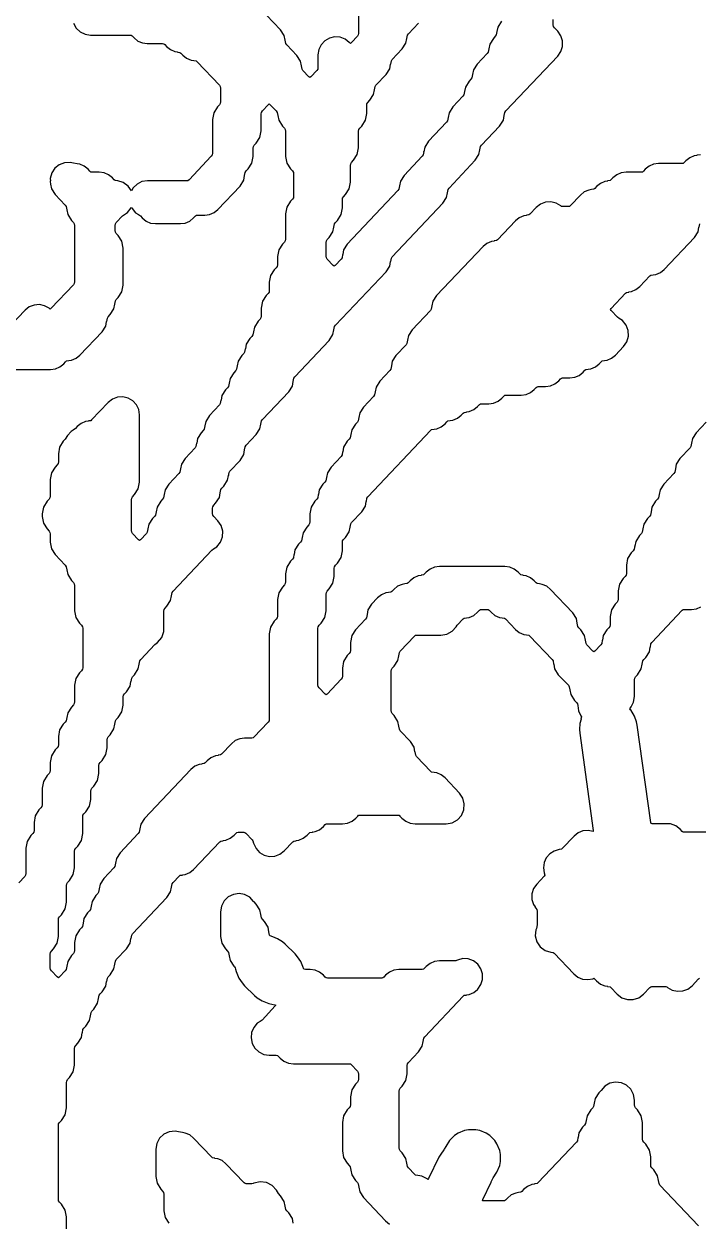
# Model space of a CAD drawing. Header units: millimetres. Extents: x 10 to 410, y 18 to 283.
# Drawn here: x 168.73 to 187.35, y 56.27 to 89.27 of the extents above; entities that cross this region are included whole.
import ezdxf

# ---------------------------------------------------------------- set-up
doc = ezdxf.new("R2010")
doc.units = ezdxf.units.MM
doc.layers.add('CUT', color=1, linetype='Continuous')

msp = doc.modelspace()

# ---------------------------------------------------------------- linework, layer by layer
at = {"layer": 'CUT'}
for points in [[(177.9558, 89.708), (177.9558, 89.0096), (177.9473, 88.9654), (177.9231, 88.9275), (177.76, 88.7553), (177.732, 88.734), (177.704, 88.7553), (177.7001, 88.7595), (177.5832, 88.8509), (177.4446, 88.904), (177.2965, 88.9141), (177.152, 88.8802), (177.0238, 88.8054), (176.9232, 88.6963), (176.859, 88.5625), (176.837, 88.4157), (176.837, 88.0644), (176.8285, 88.0203), (176.8043, 87.9824), (176.6413, 87.8102), (176.6133, 87.7889), (176.5853, 87.8102), (176.4222, 87.9824), (176.398, 88.0203), (176.3805, 88.1111), (176.3786, 88.1107), (176.354, 88.239), (176.2525, 88.3978), (175.9747, 88.6912), (175.9505, 88.7291), (175.933, 88.8199), (175.9311, 88.8196), (175.9065, 88.9479), (175.805, 89.1066), (175.4186, 89.5147)], [(170.0982, 89.2882), (170.1717, 89.1558), (170.2814, 89.0516), (170.4173, 88.9849), (170.567, 88.962), (171.6567, 88.962), (171.6887, 88.9577), (171.7139, 88.9374), (171.7664, 88.8819), (171.8717, 88.7973), (171.9957, 88.744), (172.1295, 88.7257), (172.5517, 88.7257), (172.5838, 88.7214), (172.609, 88.7011), (172.6615, 88.6457), (172.7667, 88.561), (172.8907, 88.5077), (172.9661, 88.4974), (172.9656, 88.494), (173.0313, 88.4851), (173.0565, 88.4648), (173.109, 88.4094), (173.2142, 88.3248), (173.3382, 88.2714), (173.4136, 88.2611), (173.4131, 88.2577), (173.4788, 88.2488), (173.504, 88.2285), (174.1193, 87.5788), (174.1435, 87.5409), (174.1519, 87.4968), (174.1519, 87.1193), (174.1435, 87.0751), (174.1193, 87.0372), (174.0651, 86.9801), (173.9637, 86.8213), (173.9282, 86.6363), (173.9282, 85.7015), (173.9197, 85.6574), (173.8955, 85.6195), (173.2802, 84.9698), (173.2496, 84.9451), (172.1333, 84.9451), (171.9836, 84.9222), (171.8477, 84.8556), (171.738, 84.7513), (171.6934, 84.6711), (171.6003, 84.7999), (171.4683, 84.894), (171.3131, 84.9409), (171.2445, 84.9499), (171.2198, 84.9698), (171.1673, 85.0252), (171.062, 85.1098), (170.938, 85.1632), (170.8042, 85.1814), (170.6057, 85.1814), (170.5737, 85.1858), (170.5485, 85.2061), (170.496, 85.2615), (170.3908, 85.3461), (170.2667, 85.3995), (170.1914, 85.4098), (170.1918, 85.4131), (170.0916, 85.4268), (169.9999, 85.4504), (169.846, 85.4414), (169.7022, 85.3861), (169.582, 85.2895), (169.497, 85.1609), (169.4552, 85.0126), (169.4575, 84.9451), (169.453, 84.9451), (169.453, 84.908), (169.4601, 84.8712), (169.4605, 84.8585), (169.462, 84.8509), (169.4639, 84.8513), (169.4885, 84.723), (169.59, 84.5642), (169.8679, 84.2708), (169.8921, 84.2329), (169.9095, 84.1421), (169.9114, 84.1425), (169.936, 84.0141), (170.0375, 83.8554), (170.0916, 83.7982), (170.1158, 83.7603), (170.1243, 83.7162), (170.1243, 82.1572), (170.1158, 82.1131), (170.0916, 82.0752), (169.481, 81.4304), (169.453, 81.4091), (169.4245, 81.4308), (169.2969, 81.5012), (169.1543, 81.5318), (169.0091, 81.5199), (168.8734, 81.4667), (168.7588, 81.3766), (168.3576, 80.9529)], [(187.3863, 85.6631), (187.2861, 85.6494), (187.2865, 85.646), (187.2112, 85.6358), (187.0871, 85.5824), (186.9819, 85.4978), (186.9294, 85.4423), (186.9042, 85.4221), (186.8722, 85.4177), (186.2262, 85.4177), (186.0924, 85.3995), (185.9684, 85.3461), (185.8631, 85.2615), (185.8106, 85.2061), (185.7854, 85.1858), (185.7534, 85.1814), (185.3311, 85.1814), (185.1974, 85.1632), (185.0733, 85.1098), (184.9681, 85.0252), (184.9156, 84.9698), (184.8904, 84.9495), (184.8247, 84.9406), (184.8252, 84.9372), (184.7498, 84.9269), (184.6258, 84.8736), (184.5206, 84.7889), (184.4681, 84.7335), (184.4429, 84.7132), (184.3772, 84.7043), (184.3777, 84.7009), (184.3023, 84.6906), (184.1783, 84.6373), (184.0731, 84.5527), (183.7968, 84.2609), (183.7716, 84.2407), (183.7396, 84.2363), (183.5836, 84.2363), (183.5516, 84.2407), (183.5311, 84.2571), (183.4029, 84.3319), (183.2584, 84.3658), (183.1103, 84.3558), (182.9717, 84.3027), (182.8547, 84.2113), (182.678, 84.0246), (182.6528, 84.0044), (182.5872, 83.9954), (182.5876, 83.992), (182.5123, 83.9818), (182.3882, 83.9284), (182.283, 83.8438), (181.783, 83.3158), (181.7578, 83.2955), (181.6922, 83.2866), (181.6926, 83.2832), (181.6172, 83.2729), (181.4932, 83.2195), (181.388, 83.1349), (180.1066, 81.7818), (180.0051, 81.623), (179.9805, 81.4947), (179.9786, 81.495), (179.9611, 81.4042), (179.9369, 81.3663), (179.4353, 80.8366), (179.3338, 80.6778), (179.3092, 80.5495), (179.3073, 80.5499), (179.2899, 80.4591), (179.2657, 80.4212), (178.9878, 80.1277), (178.8863, 79.969), (178.8617, 79.8407), (178.8598, 79.841), (178.8424, 79.7502), (178.8181, 79.7123), (178.5403, 79.4189), (178.4388, 79.2601), (178.4142, 79.1318), (178.4123, 79.1322), (178.3948, 79.0413), (178.3706, 79.0035), (178.0927, 78.71), (177.9913, 78.5513), (177.9667, 78.4229), (177.9648, 78.4233), (177.9473, 78.3325), (177.9231, 78.2946), (177.869, 78.2374), (177.7675, 78.0787), (177.7429, 77.9504), (177.741, 77.9507), (177.7236, 77.8599), (177.6994, 77.822), (177.6452, 77.7649), (177.5438, 77.6061), (177.5192, 77.4778), (177.5172, 77.4782), (177.4998, 77.3873), (177.4756, 77.3495), (177.1977, 77.056), (177.0963, 76.8973), (177.0717, 76.7689), (177.0697, 76.7693), (177.0523, 76.6785), (177.0281, 76.6406), (176.974, 76.5834), (176.8725, 76.4247), (176.8479, 76.2964), (176.846, 76.2967), (176.8285, 76.2059), (176.8043, 76.168), (176.7502, 76.1109), (176.6488, 75.9521), (176.6133, 75.7671), (176.6133, 75.5412), (176.6048, 75.497), (176.5806, 75.4592), (176.5265, 75.402), (176.425, 75.2432), (176.4004, 75.1149), (176.3985, 75.1153), (176.381, 75.0245), (176.3568, 74.9866), (176.3027, 74.9294), (176.2012, 74.7707), (176.1766, 74.6424), (176.1747, 74.6427), (176.1573, 74.5519), (176.1331, 74.514), (176.0789, 74.4569), (175.9775, 74.2981), (175.942, 74.1131), (175.942, 73.8872), (175.9335, 73.843), (175.9093, 73.8052), (175.8552, 73.748), (175.7537, 73.5892), (175.7182, 73.4042), (175.7182, 72.942), (175.7098, 72.8979), (175.6855, 72.86), (175.6314, 72.8028), (175.53, 72.6441), (175.4945, 72.4591), (175.4945, 70.1066), (175.486, 70.0624), (175.4618, 70.0246), (175.0703, 69.6111), (175.0451, 69.5909), (175.013, 69.5865), (174.8146, 69.5865), (174.6808, 69.5683), (174.5568, 69.5149), (174.4515, 69.4303), (174.1752, 69.1385), (174.1501, 69.1183), (174.0844, 69.1093), (174.0849, 69.106), (174.0095, 69.0957), (173.8855, 69.0423), (173.7803, 68.9577), (173.7277, 68.9023), (173.7025, 68.882), (173.6369, 68.8731), (173.6374, 68.8697), (173.562, 68.8594), (173.438, 68.806), (173.3327, 68.7214), (172.0513, 67.3682), (171.9499, 67.2095), (171.9252, 67.0812), (171.9233, 67.0815), (171.9059, 66.9907), (171.8817, 66.9528), (171.38, 66.4231), (171.2786, 66.2643), (171.254, 66.136), (171.252, 66.1364), (171.2346, 66.0456), (171.2104, 66.0077), (170.9325, 65.7142), (170.8311, 65.5555), (170.8065, 65.4272), (170.8045, 65.4275), (170.7871, 65.3367), (170.7629, 65.2988), (170.7088, 65.2417), (170.6073, 65.0829), (170.5827, 64.9546), (170.5808, 64.955), (170.5634, 64.8641), (170.5391, 64.8262), (170.485, 64.7691), (170.3836, 64.6103), (170.3589, 64.482), (170.357, 64.4824), (170.3396, 64.3916), (170.3154, 64.3537), (170.2613, 64.2965), (170.1598, 64.1378), (170.1243, 63.9527), (170.1243, 63.7269), (170.1158, 63.6827), (170.0916, 63.6448), (170.0375, 63.5877), (169.936, 63.4289), (169.9114, 63.3006), (169.9095, 63.301), (169.8921, 63.2101), (169.8679, 63.1722), (169.7048, 63), (169.6768, 62.9787), (169.6488, 63), (169.4857, 63.1722), (169.4615, 63.2101), (169.453, 63.2543), (169.453, 63.6318), (169.4615, 63.676), (169.4857, 63.7138), (169.5398, 63.771), (169.6413, 63.9298), (169.6768, 64.1148), (169.6768, 64.5769), (169.6853, 64.6211), (169.7095, 64.659), (169.7636, 64.7161), (169.8651, 64.8749), (169.9006, 65.0599), (169.9006, 65.5221), (169.909, 65.5662), (169.9332, 65.6041), (169.9874, 65.6613), (170.0888, 65.82), (170.1243, 66.0051), (170.1243, 66.4672), (170.1328, 66.5114), (170.157, 66.5493), (170.2111, 66.6064), (170.3126, 66.7652), (170.3481, 66.9502), (170.3481, 67.4124), (170.3565, 67.4565), (170.3807, 67.4944), (170.4349, 67.5516), (170.5363, 67.7103), (170.5718, 67.8954), (170.5718, 68.1212), (170.5803, 68.1654), (170.6045, 68.2033), (170.6586, 68.2604), (170.7601, 68.4192), (170.7956, 68.6042), (170.7956, 68.8301), (170.804, 68.8743), (170.8283, 68.9121), (170.8824, 68.9693), (170.9838, 69.1281), (171.0193, 69.3131), (171.0193, 69.539), (171.0278, 69.5831), (171.052, 69.621), (171.1061, 69.6782), (171.2076, 69.8369), (171.2322, 69.9652), (171.2341, 69.9649), (171.2516, 70.0557), (171.2758, 70.0936), (171.3299, 70.1507), (171.4314, 70.3095), (171.4668, 70.4945), (171.4668, 70.7204), (171.4753, 70.7646), (171.4995, 70.8024), (171.5537, 70.8596), (171.6551, 71.0184), (171.6797, 71.1467), (171.6817, 71.1463), (171.6991, 71.2371), (171.7233, 71.275), (171.7774, 71.3322), (171.8789, 71.4909), (171.9035, 71.6192), (171.9054, 71.6189), (171.9228, 71.7097), (171.947, 71.7476), (172.3386, 72.161), (172.4087, 72.2175), (172.5262, 72.3533), (172.5881, 72.5218), (172.5865, 72.7013), (172.5856, 72.7058), (172.5856, 73.0833), (172.5941, 73.1274), (172.6183, 73.1653), (172.6724, 73.2225), (172.7739, 73.3812), (172.7985, 73.5095), (172.8004, 73.5092), (172.8179, 73.6), (172.8421, 73.6379), (173.9049, 74.7602), (173.9563, 74.8015), (174.0442, 74.8574), (174.145, 74.9811), (174.2017, 75.1302), (174.2085, 75.2896), (174.1648, 75.4431), (174.075, 75.5749), (173.9609, 75.6954), (173.9366, 75.7333), (173.9282, 75.7775), (173.9282, 75.9187), (173.9366, 75.9629), (173.9609, 76.0008), (174.015, 76.0579), (174.1164, 76.2167), (174.141, 76.345), (174.143, 76.3446), (174.1604, 76.4354), (174.1846, 76.4733), (174.2387, 76.5305), (174.3402, 76.6892), (174.3648, 76.8176), (174.3667, 76.8172), (174.3842, 76.908), (174.4084, 76.9459), (174.6863, 77.2393), (174.7877, 77.3981), (174.8123, 77.5264), (174.8142, 77.526), (174.8317, 77.6169), (174.8559, 77.6548), (175.1338, 77.9482), (175.2352, 78.107), (175.2598, 78.2353), (175.2618, 78.2349), (175.2792, 78.3257), (175.3034, 78.3636), (176.0288, 79.1296), (176.1302, 79.2884), (176.1549, 79.4167), (176.1568, 79.4163), (176.1742, 79.5072), (176.1984, 79.5451), (177.1476, 80.5474), (177.249, 80.7061), (177.2736, 80.8344), (177.2756, 80.8341), (177.293, 80.9249), (177.3172, 80.9628), (178.7139, 82.4377), (178.8153, 82.5964), (178.8399, 82.7247), (178.8419, 82.7244), (178.8593, 82.8152), (178.8835, 82.8531), (180.2802, 84.328), (180.3816, 84.4867), (180.4062, 84.615), (180.4082, 84.6147), (180.4256, 84.7055), (180.4498, 84.7434), (181.1752, 85.5094), (181.2767, 85.6681), (181.3013, 85.7965), (181.3032, 85.7961), (181.3206, 85.8869), (181.3448, 85.9248), (181.8465, 86.4545), (181.9479, 86.6133), (181.9725, 86.7416), (181.9745, 86.7412), (181.9919, 86.8321), (182.0161, 86.87), (183.4479, 88.3819), (183.534, 88.5061), (183.5791, 88.6502), (183.5791, 88.8013), (183.534, 88.9454), (183.4479, 89.0695), (183.3586, 89.1638), (183.3344, 89.2017), (183.326, 89.2458), (183.326, 89.3871)], [(181.8966, 89.3429), (181.7952, 89.1842), (181.7705, 89.0559), (181.7686, 89.0562), (181.7512, 88.9654), (181.727, 88.9275), (181.6729, 88.8704), (181.5714, 88.7116), (181.5468, 88.5833), (181.5449, 88.5837), (181.5274, 88.4928), (181.5032, 88.4549), (181.2253, 88.1615), (181.1239, 88.0027), (181.0993, 87.8744), (181.0973, 87.8748), (181.0799, 87.784), (181.0557, 87.7461), (181.0016, 87.6889), (180.9001, 87.5302), (180.8755, 87.4019), (180.8736, 87.4022), (180.8562, 87.3114), (180.832, 87.2735), (180.5541, 86.9801), (180.4526, 86.8213), (180.428, 86.693), (180.4261, 86.6934), (180.4087, 86.6025), (180.3844, 86.5646), (179.8828, 86.0349), (179.7814, 85.8762), (179.7567, 85.7478), (179.7548, 85.7482), (179.7374, 85.6574), (179.7132, 85.6195), (179.2115, 85.0898), (179.1101, 84.931), (179.0855, 84.8027), (179.0835, 84.8031), (179.0661, 84.7122), (179.0419, 84.6744), (177.6452, 83.1995), (177.5438, 83.0407), (177.5192, 82.9124), (177.5172, 82.9128), (177.4998, 82.8219), (177.4756, 82.7841), (177.3125, 82.6118), (177.2845, 82.5906), (177.2565, 82.6118), (177.0935, 82.7841), (177.0692, 82.8219), (177.0608, 82.8661), (177.0608, 83.2436), (177.0692, 83.2878), (177.0935, 83.3256), (177.1476, 83.3828), (177.249, 83.5416), (177.2736, 83.6699), (177.2756, 83.6695), (177.293, 83.7603), (177.3172, 83.7982), (177.3713, 83.8554), (177.4728, 84.0141), (177.5083, 84.1992), (177.5083, 84.425), (177.5168, 84.4692), (177.541, 84.5071), (177.5951, 84.5642), (177.6965, 84.723), (177.732, 84.908), (177.732, 85.3702), (177.7405, 85.4143), (177.7647, 85.4522), (177.8188, 85.5094), (177.9203, 85.6681), (177.9558, 85.8532), (177.9558, 86.3153), (177.9643, 86.3595), (177.9885, 86.3974), (178.0426, 86.4545), (178.1441, 86.6133), (178.1796, 86.7983), (178.1796, 87.0242), (178.188, 87.0684), (178.2122, 87.1062), (178.2664, 87.1634), (178.3678, 87.3222), (178.3924, 87.4505), (178.3944, 87.4501), (178.4118, 87.5409), (178.436, 87.5788), (178.7139, 87.8723), (178.8153, 88.031), (178.8399, 88.1593), (178.8419, 88.159), (178.8593, 88.2498), (178.8835, 88.2877), (179.1614, 88.5811), (179.2628, 88.7399), (179.2875, 88.8682), (179.2894, 88.8678), (179.3068, 88.9587), (179.331, 88.9965), (179.6089, 89.29)], [(167.8781, 79.7468), (169.4617, 79.7468), (169.5955, 79.7651), (169.7195, 79.8184), (169.8247, 79.903), (169.8772, 79.9585), (169.9024, 79.9788), (169.9681, 79.9877), (169.9676, 79.9911), (170.043, 80.0014), (170.167, 80.0547), (170.2722, 80.1393), (170.8824, 80.7836), (170.9838, 80.9424), (171.0085, 81.0707), (171.0104, 81.0704), (171.0278, 81.1612), (171.052, 81.1991), (171.1061, 81.2562), (171.2076, 81.415), (171.2322, 81.5433), (171.2341, 81.5429), (171.2516, 81.6338), (171.2758, 81.6716), (171.3299, 81.7288), (171.4314, 81.8876), (171.4668, 82.0726), (171.4668, 83.092), (171.4314, 83.277), (171.3299, 83.4358), (171.2758, 83.4929), (171.2516, 83.5308), (171.2431, 83.575), (171.2431, 83.7162), (171.2516, 83.7603), (171.2758, 83.7982), (171.4435, 83.9754), (171.4994, 84.0203), (171.5821, 84.0732), (171.6835, 84.1996), (171.6915, 84.2214), (171.7087, 84.181), (171.8073, 84.066), (171.8864, 84.0166), (171.9377, 83.9754), (171.9902, 83.9199), (172.0954, 83.8353), (172.2195, 83.7819), (172.3532, 83.7637), (173.0418, 83.7637), (173.1756, 83.7819), (173.2996, 83.8353), (173.4048, 83.9199), (173.4573, 83.9754), (173.488, 84), (173.713, 84), (173.8468, 84.0182), (173.9709, 84.0716), (174.0761, 84.1562), (174.6863, 84.8005), (174.7877, 84.9593), (174.8123, 85.0876), (174.8142, 85.0872), (174.8317, 85.1781), (174.8559, 85.2159), (174.91, 85.2731), (175.0115, 85.4319), (175.047, 85.6169), (175.047, 85.8428), (175.0554, 85.8869), (175.0796, 85.9248), (175.1338, 85.982), (175.2352, 86.1407), (175.2707, 86.3258), (175.2707, 86.7879), (175.2792, 86.8321), (175.3034, 86.87), (175.4665, 87.0422), (175.4945, 87.0635), (175.5225, 87.0422), (175.6855, 86.87), (175.7098, 86.8321), (175.7272, 86.7412), (175.7291, 86.7416), (175.7537, 86.6133), (175.8552, 86.4545), (175.9093, 86.3974), (175.9335, 86.3595), (175.942, 86.3153), (175.942, 85.6169), (175.9775, 85.4319), (176.0789, 85.2731), (176.1331, 85.2159), (176.1573, 85.1781), (176.1657, 85.1339), (176.1657, 84.5201), (176.1573, 84.4759), (176.1331, 84.4381), (176.0789, 84.3809), (175.9775, 84.2221), (175.942, 84.0371), (175.942, 83.3387), (175.9335, 83.2945), (175.9093, 83.2566), (175.8552, 83.1995), (175.7537, 83.0407), (175.7182, 82.8557), (175.7182, 82.6298), (175.7098, 82.5857), (175.6855, 82.5478), (175.6314, 82.4906), (175.53, 82.3319), (175.4945, 82.1468), (175.4945, 81.9209), (175.486, 81.8768), (175.4618, 81.8389), (175.4077, 81.7818), (175.3062, 81.623), (175.2707, 81.438), (175.2707, 81.2121), (175.2622, 81.1679), (175.238, 81.13), (175.1839, 81.0729), (175.0825, 80.9141), (175.0578, 80.7858), (175.0559, 80.7862), (175.0385, 80.6954), (175.0143, 80.6575), (174.9602, 80.6003), (174.8587, 80.4416), (174.8341, 80.3132), (174.8322, 80.3136), (174.8147, 80.2228), (174.7905, 80.1849), (174.7364, 80.1277), (174.6349, 79.969), (174.6103, 79.8407), (174.6084, 79.841), (174.591, 79.7502), (174.5668, 79.7123), (174.5126, 79.6552), (174.4112, 79.4964), (174.3866, 79.3681), (174.3846, 79.3685), (174.3672, 79.2776), (174.343, 79.2398), (174.2889, 79.1826), (174.1874, 79.0238), (174.1628, 78.8955), (174.1609, 78.8959), (174.1435, 78.8051), (174.1193, 78.7672), (173.8414, 78.4737), (173.7399, 78.315), (173.7153, 78.1867), (173.7134, 78.187), (173.6959, 78.0962), (173.6717, 78.0583), (173.6176, 78.0012), (173.5162, 77.8424), (173.4915, 77.7141), (173.4896, 77.7145), (173.4722, 77.6236), (173.448, 77.5857), (173.1701, 77.2923), (173.0686, 77.1335), (173.044, 77.0052), (173.0421, 77.0056), (173.0247, 76.9148), (173.0005, 76.8769), (172.7226, 76.5834), (172.6211, 76.4247), (172.5965, 76.2964), (172.5946, 76.2967), (172.5772, 76.2059), (172.553, 76.168), (172.4988, 76.1109), (172.3974, 75.9521), (172.3728, 75.8238), (172.3708, 75.8242), (172.3534, 75.7333), (172.3292, 75.6954), (172.2751, 75.6383), (172.1736, 75.4795), (172.149, 75.3512), (172.1471, 75.3516), (172.1296, 75.2608), (172.1054, 75.2229), (171.9424, 75.0507), (171.9144, 75.0294), (171.8864, 75.0507), (171.7233, 75.2229), (171.6991, 75.2608), (171.6906, 75.3049), (171.6906, 76.155), (171.6991, 76.1992), (171.7233, 76.237), (171.7774, 76.2942), (171.8789, 76.453), (171.9144, 76.638), (171.9144, 78.4917), (171.8923, 78.6384), (171.8282, 78.7723), (171.7276, 78.8814), (171.5994, 78.9562), (171.4549, 78.99), (171.3068, 78.98), (171.1682, 78.9269), (171.0513, 78.8355), (170.5951, 78.3537), (170.5699, 78.3335), (170.5043, 78.3245), (170.5048, 78.3212), (170.4294, 78.3109), (170.3054, 78.2575), (170.2001, 78.1729), (170.1476, 78.1174), (170.088, 78.0695), (170.0286, 78.0327), (169.931, 77.9208), (169.8679, 77.822), (169.8137, 77.7649), (169.7123, 77.6061), (169.6768, 77.4211), (169.6768, 77.1952), (169.6683, 77.1511), (169.6441, 77.1132), (169.59, 77.056), (169.4885, 76.8973), (169.453, 76.7122), (169.453, 76.2501), (169.4446, 76.2059), (169.4204, 76.168), (169.3662, 76.1109), (169.2648, 75.9521), (169.2293, 75.7671), (169.2293, 75.6928), (169.2648, 75.5078), (169.3662, 75.3491), (169.4204, 75.2919), (169.4446, 75.254), (169.453, 75.2099), (169.453, 74.984), (169.4885, 74.799), (169.59, 74.6402), (169.8679, 74.3467), (169.8921, 74.3089), (169.9095, 74.218), (169.9114, 74.2184), (169.936, 74.0901), (170.0375, 73.9313), (170.0916, 73.8742), (170.1158, 73.8363), (170.1243, 73.7921), (170.1243, 73.0937), (170.1598, 72.9087), (170.2613, 72.7499), (170.3154, 72.6927), (170.3396, 72.6549), (170.3481, 72.6107), (170.3481, 71.5243), (170.3396, 71.4802), (170.3154, 71.4423), (170.2613, 71.3851), (170.1598, 71.2264), (170.1243, 71.0413), (170.1243, 70.5792), (170.1158, 70.535), (170.0916, 70.4971), (170.0375, 70.44), (169.936, 70.2812), (169.9114, 70.1529), (169.9095, 70.1533), (169.8921, 70.0624), (169.8679, 70.0246), (169.8137, 69.9674), (169.7123, 69.8086), (169.6768, 69.6236), (169.6768, 69.3977), (169.6683, 69.3536), (169.6441, 69.3157), (169.59, 69.2585), (169.4885, 69.0998), (169.453, 68.9147), (169.453, 68.6889), (169.4446, 68.6447), (169.4204, 68.6068), (169.3662, 68.5497), (169.2648, 68.3909), (169.2293, 68.2059), (169.2293, 67.7437), (169.2208, 67.6996), (169.1966, 67.6617), (169.1425, 67.6045), (169.041, 67.4458), (169.0055, 67.2607), (169.0055, 67.0349), (168.9971, 66.9907), (168.9728, 66.9528), (168.9187, 66.8957), (168.8173, 66.7369), (168.7818, 66.5519), (168.7818, 65.8534), (168.7733, 65.8093), (168.7491, 65.7714), (168.586, 65.5992)], [(187.5447, 78.2946), (187.2668, 78.0012), (187.1653, 77.8424), (187.1407, 77.7141), (187.1388, 77.7145), (187.1214, 77.6236), (187.0972, 77.5857), (186.8193, 77.2923), (186.7178, 77.1335), (186.6932, 77.0052), (186.6913, 77.0056), (186.6738, 76.9148), (186.6496, 76.8769), (186.3718, 76.5834), (186.2703, 76.4247), (186.2457, 76.2964), (186.2438, 76.2967), (186.2263, 76.2059), (186.2021, 76.168), (186.148, 76.1109), (186.0465, 75.9521), (186.0219, 75.8238), (186.02, 75.8242), (186.0026, 75.7333), (185.9784, 75.6954), (185.9242, 75.6383), (185.8228, 75.4795), (185.7982, 75.3512), (185.7962, 75.3516), (185.7788, 75.2608), (185.7546, 75.2229), (185.7005, 75.1657), (185.599, 75.007), (185.5744, 74.8786), (185.5725, 74.879), (185.5551, 74.7882), (185.5309, 74.7503), (185.4767, 74.6931), (185.3753, 74.5344), (185.3398, 74.3493), (185.3398, 74.1235), (185.3313, 74.0793), (185.3071, 74.0414), (185.253, 73.9843), (185.1515, 73.8255), (185.116, 73.6405), (185.116, 73.4146), (185.1075, 73.3705), (185.0833, 73.3326), (185.0292, 73.2754), (184.9278, 73.1167), (184.8923, 72.9316), (184.8923, 72.7058), (184.8838, 72.6616), (184.8596, 72.6237), (184.8055, 72.5666), (184.704, 72.4078), (184.6794, 72.2795), (184.6775, 72.2799), (184.66, 72.189), (184.6358, 72.1511), (184.4727, 71.9789), (184.4447, 71.9576), (184.4167, 71.9789), (184.2537, 72.1511), (184.2295, 72.189), (184.212, 72.2799), (184.2101, 72.2795), (184.1855, 72.4078), (184.084, 72.5666), (184.0299, 72.6237), (184.0057, 72.6616), (183.9883, 72.7524), (183.9864, 72.7521), (183.9617, 72.8804), (183.8603, 73.0391), (183.2501, 73.6835), (183.1449, 73.7681), (183.0209, 73.8214), (182.9455, 73.8317), (182.946, 73.8351), (182.8803, 73.844), (182.8551, 73.8643), (182.8026, 73.9197), (182.6974, 74.0044), (182.5734, 74.0577), (182.498, 74.068), (182.4984, 74.0714), (182.4328, 74.0803), (182.4076, 74.1006), (182.3551, 74.156), (182.2499, 74.2406), (182.1258, 74.294), (181.9921, 74.3122), (180.1847, 74.3122), (180.051, 74.294), (179.9269, 74.2406), (179.8217, 74.156), (179.7692, 74.1006), (179.744, 74.0803), (179.6783, 74.0714), (179.6788, 74.068), (179.6034, 74.0577), (179.4794, 74.0044), (179.3742, 73.9197), (179.3217, 73.8643), (179.2965, 73.844), (179.2308, 73.8351), (179.2313, 73.8317), (179.1559, 73.8214), (179.0319, 73.7681), (178.9267, 73.6835), (178.8741, 73.628), (178.8489, 73.6077), (178.7833, 73.5988), (178.7838, 73.5954), (178.7084, 73.5851), (178.5844, 73.5318), (178.4791, 73.4472), (178.3165, 73.2754), (178.2151, 73.1167), (178.1904, 72.9883), (178.1885, 72.9887), (178.1711, 72.8979), (178.1469, 72.86), (177.869, 72.5666), (177.7675, 72.4078), (177.732, 72.2228), (177.732, 71.9969), (177.7236, 71.9527), (177.6994, 71.9149), (177.6452, 71.8577), (177.5438, 71.6989), (177.5083, 71.5139), (177.5083, 71.288), (177.4998, 71.2439), (177.4756, 71.206), (177.0888, 70.7975), (177.0608, 70.7762), (177.0328, 70.7975), (176.8697, 70.9697), (176.8455, 71.0076), (176.837, 71.0517), (176.837, 72.6107), (176.8455, 72.6549), (176.8697, 72.6927), (176.9238, 72.7499), (177.0253, 72.9087), (177.0608, 73.0937), (177.0608, 73.5558), (177.0692, 73.6), (177.0935, 73.6379), (177.1476, 73.695), (177.249, 73.8538), (177.2845, 74.0388), (177.2845, 74.2647), (177.293, 74.3089), (177.3172, 74.3467), (177.3713, 74.4039), (177.4728, 74.5627), (177.5083, 74.7477), (177.5083, 74.9736), (177.5168, 75.0177), (177.541, 75.0556), (177.5951, 75.1128), (177.6965, 75.2715), (177.7212, 75.3998), (177.7231, 75.3995), (177.7405, 75.4903), (177.7647, 75.5282), (178.0426, 75.8216), (178.1441, 75.9804), (178.1687, 76.1087), (178.1706, 76.1083), (178.188, 76.1992), (178.2122, 76.237), (179.9463, 78.0682), (179.9715, 78.0885), (180.0371, 78.0974), (180.0367, 78.1008), (180.112, 78.1111), (180.2361, 78.1644), (180.3413, 78.249), (180.3938, 78.3045), (180.419, 78.3247), (180.4846, 78.3337), (180.4842, 78.3371), (180.5595, 78.3473), (180.6836, 78.4007), (180.7888, 78.4853), (180.8413, 78.5408), (180.8665, 78.561), (180.9321, 78.57), (180.9317, 78.5734), (181.0071, 78.5836), (181.1311, 78.637), (181.2363, 78.7216), (181.2888, 78.7771), (181.314, 78.7973), (181.3461, 78.8017), (181.5445, 78.8017), (181.6783, 78.8199), (181.8024, 78.8733), (181.9076, 78.9579), (181.9601, 79.0134), (181.9853, 79.0336), (182.0173, 79.038), (182.4396, 79.038), (182.5734, 79.0562), (182.6974, 79.1096), (182.8026, 79.1942), (182.8551, 79.2496), (182.8803, 79.2699), (182.9124, 79.2743), (183.1108, 79.2743), (183.2446, 79.2925), (183.3687, 79.3459), (183.4739, 79.4305), (183.5264, 79.4859), (183.5516, 79.5062), (183.5836, 79.5105), (183.7821, 79.5105), (183.9159, 79.5288), (184.0399, 79.5821), (184.1452, 79.6668), (184.1977, 79.7222), (184.2229, 79.7425), (184.2885, 79.7514), (184.288, 79.7548), (184.3634, 79.7651), (184.4874, 79.8184), (184.5927, 79.903), (184.6452, 79.9585), (184.6704, 79.9788), (184.736, 79.9877), (184.7356, 79.9911), (184.8109, 80.0014), (184.935, 80.0547), (185.0402, 80.1393), (185.2628, 80.3745), (185.3527, 80.5063), (185.3964, 80.6597), (185.3895, 80.8191), (185.3328, 80.9683), (185.232, 81.0919), (185.1441, 81.1478), (185.0927, 81.1892), (184.9184, 81.3733), (184.8992, 81.4008), (184.9184, 81.4284), (185.3165, 81.8488), (185.3417, 81.8691), (185.4073, 81.878), (185.4068, 81.8814), (185.4822, 81.8916), (185.6062, 81.945), (185.7115, 82.0296), (185.9877, 82.3214), (186.0129, 82.3416), (186.0786, 82.3506), (186.0781, 82.354), (186.1535, 82.3642), (186.2775, 82.4176), (186.3827, 82.5022), (187.2166, 83.3828), (187.3181, 83.5416), (187.3427, 83.6699), (187.3446, 83.6695), (187.3621, 83.7603)], [(169.9006, 55.4568), (169.9006, 56.3915), (169.8651, 56.5766), (169.7636, 56.7353), (169.7095, 56.7925), (169.6853, 56.8304), (169.6768, 56.8745), (169.6768, 58.9061), (169.6853, 58.9502), (169.7095, 58.9881), (169.7636, 59.0453), (169.8651, 59.204), (169.9006, 59.389), (169.9006, 60.0875), (169.909, 60.1316), (169.9332, 60.1695), (169.9874, 60.2267), (170.0888, 60.3854), (170.1243, 60.5705), (170.1243, 61.0326), (170.1328, 61.0768), (170.157, 61.1147), (170.2111, 61.1718), (170.3126, 61.3306), (170.3372, 61.4589), (170.3391, 61.4585), (170.3565, 61.5494), (170.3807, 61.5873), (170.4349, 61.6444), (170.5363, 61.8032), (170.5609, 61.9315), (170.5629, 61.9311), (170.5803, 62.0219), (170.6045, 62.0598), (170.6586, 62.117), (170.7601, 62.2757), (170.7847, 62.4041), (170.7866, 62.4037), (170.804, 62.4945), (170.8283, 62.5324), (170.8824, 62.5896), (170.9838, 62.7483), (171.0085, 62.8766), (171.0104, 62.8763), (171.0278, 62.9671), (171.052, 63.005), (171.1061, 63.0621), (171.2076, 63.2209), (171.2322, 63.3492), (171.2341, 63.3488), (171.2516, 63.4397), (171.2758, 63.4775), (171.5537, 63.771), (171.6551, 63.9298), (171.6797, 64.0581), (171.6817, 64.0577), (171.6991, 64.1485), (171.7233, 64.1864), (172.6724, 65.1887), (172.7739, 65.3475), (172.7985, 65.4758), (172.8004, 65.4754), (172.8179, 65.5662), (172.8421, 65.6041), (173.0098, 65.7813), (173.035, 65.8015), (173.1007, 65.8105), (173.1002, 65.8139), (173.1756, 65.8241), (173.2996, 65.8775), (173.4048, 65.9621), (174.1286, 66.7264), (174.1538, 66.7467), (174.2194, 66.7556), (174.219, 66.759), (174.2943, 66.7693), (174.4184, 66.8227), (174.5236, 66.9073), (174.5761, 66.9627), (174.6013, 66.983), (174.6334, 66.9873), (174.7893, 66.9873), (174.8213, 66.983), (174.8465, 66.9627), (175.0208, 66.7786), (175.0417, 66.7485), (175.061, 66.687), (175.0632, 66.672), (175.1274, 66.5381), (175.228, 66.429), (175.3562, 66.3542), (175.5007, 66.3204), (175.6488, 66.3304), (175.7874, 66.3835), (175.9043, 66.4749), (176.1424, 66.7264), (176.1676, 66.7467), (176.2333, 66.7556), (176.2328, 66.759), (176.3082, 66.7693), (176.4322, 66.8227), (176.5374, 66.9073), (176.5899, 66.9627), (176.6151, 66.983), (176.6808, 66.9919), (176.6803, 66.9953), (176.7557, 67.0056), (176.8797, 67.0589), (176.9849, 67.1435), (177.0375, 67.199), (177.0626, 67.2193), (177.0947, 67.2236), (177.5169, 67.2236), (177.6507, 67.2419), (177.7747, 67.2952), (177.88, 67.3798), (177.9325, 67.4353), (177.9577, 67.4556), (177.9897, 67.4599), (179.0407, 67.4599), (179.0727, 67.4556), (179.0979, 67.4353), (179.1504, 67.3798), (179.2556, 67.2952), (179.3797, 67.2419), (179.5135, 67.2236), (180.3738, 67.2236), (180.5371, 67.251), (180.6825, 67.3303), (180.794, 67.4527), (180.8595, 67.6048), (180.8717, 67.7699), (180.8292, 67.93), (180.7369, 68.0674), (180.3413, 68.4851), (180.2361, 68.5698), (180.112, 68.6231), (180.0367, 68.6334), (180.0371, 68.6368), (179.9715, 68.6457), (179.9463, 68.666), (179.5548, 69.0794), (179.5306, 69.1173), (179.5131, 69.2081), (179.5112, 69.2078), (179.4866, 69.3361), (179.3851, 69.4948), (179.1073, 69.7883), (179.0831, 69.8262), (179.0656, 69.917), (179.0637, 69.9166), (179.0391, 70.0449), (178.9376, 70.2037), (178.8835, 70.2608), (178.8593, 70.2987), (178.8508, 70.3429), (178.8508, 71.4293), (178.8593, 71.4734), (178.8835, 71.5113), (178.9376, 71.5685), (179.0391, 71.7272), (179.0637, 71.8555), (179.0656, 71.8552), (179.0831, 71.946), (179.1073, 71.9839), (179.4988, 72.3973), (179.524, 72.4176), (179.556, 72.4219), (180.2267, 72.4219), (180.3906, 72.4496), (180.5364, 72.5294), (180.648, 72.6527), (180.6736, 72.6927), (180.8413, 72.8699), (180.8665, 72.8901), (180.9321, 72.8991), (180.9317, 72.9025), (181.0071, 72.9127), (181.1311, 72.9661), (181.2363, 73.0507), (181.2888, 73.1062), (181.314, 73.1264), (181.3461, 73.1308), (181.502, 73.1308), (181.534, 73.1264), (181.5592, 73.1062), (181.6117, 73.0507), (181.717, 72.9661), (181.841, 72.9127), (181.9164, 72.9025), (181.9159, 72.8991), (181.9815, 72.8901), (182.0067, 72.8699), (182.283, 72.5781), (182.3882, 72.4935), (182.5123, 72.4402), (182.5876, 72.4299), (182.5872, 72.4265), (182.6528, 72.4176), (182.678, 72.3973), (183.2933, 71.7476), (183.3175, 71.7097), (183.3349, 71.6189), (183.3368, 71.6192), (183.3615, 71.4909), (183.4629, 71.3322), (183.7408, 71.0387), (183.765, 71.0008), (183.7824, 70.91), (183.7844, 70.9104), (183.809, 70.7821), (183.9104, 70.6233), (183.9646, 70.5662), (183.9888, 70.5283), (183.9983, 70.4783), (184.0201, 70.3362), (184.0866, 70.2004), (184.1046, 70.1744), (184.0832, 70.1051), (184.0911, 70.1027), (184.0598, 69.9825), (184.0503, 69.8193), (184.0542, 69.7214), (184.4268, 67.0396), (184.4262, 67.0092), (184.2859, 67.037), (184.1429, 67.0238), (184.0096, 66.9705), (183.897, 66.8815), (183.573, 66.5394), (183.5478, 66.5191), (183.487, 66.5108), (183.3483, 66.4709), (183.2267, 66.393), (183.1325, 66.2836), (183.0735, 66.1518), (183.0546, 66.0087), (183.0774, 65.8661), (183.0959, 65.8069), (183.0761, 65.7783), (182.8684, 65.559), (182.7823, 65.4349), (182.7372, 65.2907), (182.7372, 65.1397), (182.7823, 64.9955), (182.8228, 64.937), (182.8202, 64.9353), (182.87, 64.8574), (182.8784, 64.8132), (182.8784, 64.4357), (182.86, 64.3393), (182.8413, 64.2953), (182.8301, 64.1295), (182.8738, 63.9691), (182.9677, 63.832), (183.1014, 63.7332), (183.2601, 63.6837), (183.3241, 63.675), (183.3493, 63.6547), (183.8907, 63.083), (184.0017, 62.9949), (184.133, 62.9416), (184.274, 62.9272), (184.4134, 62.953), (184.4435, 62.9631), (184.4727, 62.9409), (184.5206, 62.8904), (184.6258, 62.8058), (184.7498, 62.7524), (184.8252, 62.7421), (184.8247, 62.7388), (184.8904, 62.7298), (184.9156, 62.7096), (185.0886, 62.5268), (185.2174, 62.4289), (185.3707, 62.3772), (185.5326, 62.3772), (185.6859, 62.4289), (185.8147, 62.5268), (185.9877, 62.7096), (186.0129, 62.7298), (186.045, 62.7342), (186.4246, 62.7342), (186.4567, 62.7298), (186.4772, 62.7133), (186.6054, 62.6385), (186.7499, 62.6047), (186.898, 62.6147), (187.0366, 62.6678), (187.1535, 62.7592), (187.3303, 62.9458), (187.3555, 62.9661)], [(187.5301, 66.9873), (186.94, 66.9873), (186.908, 66.9917), (186.8828, 67.012), (186.8293, 67.0685), (186.7044, 67.1643), (186.556, 67.2165), (186.4586, 67.2187), (186.4586, 67.2236), (186.0525, 67.2236), (186.0206, 67.2282), (186.0117, 67.2592), (185.6389, 69.9416), (185.616, 70.0369), (185.5624, 70.1913), (185.4636, 70.3595), (185.4578, 70.3661), (185.4397, 70.3937), (185.4735, 70.4421), (185.5405, 70.5783), (185.5635, 70.7284), (185.5635, 71.193), (185.572, 71.2371), (185.5962, 71.275), (185.6503, 71.3322), (185.7518, 71.4909), (185.7764, 71.6192), (185.7783, 71.6189), (185.7958, 71.7097), (185.82, 71.7476), (185.8741, 71.8047), (185.9755, 71.9635), (186.0002, 72.0918), (186.0021, 72.0914), (186.0195, 72.1823), (186.0437, 72.2202), (186.8828, 73.1062), (186.908, 73.1264), (186.94, 73.1308), (187.1385, 73.1308), (187.2722, 73.149), (187.3963, 73.2024)], [(187.3303, 56.1428), (186.2675, 57.2651), (186.2433, 57.303), (186.2258, 57.3938), (186.2239, 57.3934), (186.1993, 57.5217), (186.0979, 57.6805), (186.0437, 57.7376), (186.0195, 57.7755), (186.011, 57.8197), (186.011, 58.0456), (185.9755, 58.2306), (185.8741, 58.3893), (185.82, 58.4465), (185.7958, 58.4844), (185.7873, 58.5285), (185.7873, 58.9907), (185.7518, 59.1757), (185.6503, 59.3345), (185.5962, 59.3917), (185.572, 59.4295), (185.5635, 59.4737), (185.5635, 59.605), (185.5379, 59.763), (185.4636, 59.9049), (185.3483, 60.016), (185.2038, 60.0849), (185.0449, 60.1046), (184.8879, 60.0731), (184.7489, 59.9936), (184.6422, 59.8742), (184.6358, 59.8642), (184.5817, 59.8071), (184.4802, 59.6483), (184.4556, 59.52), (184.4537, 59.5204), (184.4363, 59.4295), (184.4121, 59.3917), (184.3579, 59.3345), (184.2565, 59.1757), (184.2319, 59.0474), (184.2299, 59.0478), (184.2125, 58.957), (184.1883, 58.9191), (184.1342, 58.8619), (184.0327, 58.7032), (184.0081, 58.5748), (184.0062, 58.5752), (183.9888, 58.4844), (183.9646, 58.4465), (182.9018, 57.3242), (182.8766, 57.3039), (182.8109, 57.295), (182.8114, 57.2916), (182.736, 57.2813), (182.612, 57.228), (182.5068, 57.1434), (182.4543, 57.0879), (182.4291, 57.0677), (182.3634, 57.0587), (182.3639, 57.0553), (182.2885, 57.0451), (182.1645, 56.9917), (182.0593, 56.9071), (182.0067, 56.8516), (181.9815, 56.8314), (181.9495, 56.827), (181.4076, 56.827), (181.3744, 56.8326), (181.3837, 56.865), (181.6119, 57.3404), (181.6162, 57.3521), (181.6162, 57.352), (181.6677, 57.4632), (181.7722, 57.6196), (181.8469, 57.7998), (181.869, 57.9109), (181.869, 58.106), (181.8469, 58.217), (181.7722, 58.3973), (181.7093, 58.4914), (181.5714, 58.6294), (181.4772, 58.6923), (181.297, 58.7669), (181.1859, 58.789), (180.9908, 58.789), (180.8798, 58.7669), (180.6996, 58.6923), (180.6054, 58.6294), (180.4675, 58.4914), (180.3583, 58.3281), (180.3175, 58.2542), (180.3085, 58.234), (180.2204, 58.1166), (180.1695, 58.0329), (179.8862, 57.4426), (179.8672, 57.4154), (179.8435, 57.4335), (179.7004, 57.5096), (179.5891, 57.5279), (179.5896, 57.5313), (179.524, 57.5402), (179.4988, 57.5605), (179.331, 57.7376), (179.3068, 57.7755), (179.2894, 57.8664), (179.2875, 57.866), (179.2628, 57.9943), (179.1614, 58.1531), (179.1073, 58.2102), (179.0831, 58.2481), (179.0746, 58.2923), (179.0746, 59.8512), (179.0831, 59.8954), (179.1073, 59.9332), (179.1614, 59.9904), (179.2628, 60.1492), (179.2983, 60.3342), (179.2983, 60.5601), (179.3068, 60.6042), (179.331, 60.6421), (179.6089, 60.9355), (179.7104, 61.0943), (179.735, 61.2226), (179.7369, 61.2223), (179.7543, 61.3131), (179.7785, 61.351), (180.8413, 62.4733), (180.8719, 62.4979), (180.8733, 62.4979), (180.9036, 62.502), (180.925, 62.5015), (180.9321, 62.5025), (180.9317, 62.5059), (181.0071, 62.5161), (181.1311, 62.5695), (181.2363, 62.6541), (181.2456, 62.6639), (181.3318, 62.7883), (181.3769, 62.9328), (181.3767, 63.0842), (181.3311, 63.2285), (181.2445, 63.3527), (181.1246, 63.4452), (180.9826, 63.4976), (180.8314, 63.5051), (180.6849, 63.467), (180.6599, 63.4562), (180.6392, 63.443), (180.1847, 63.443), (180.051, 63.4248), (179.9269, 63.3714), (179.8217, 63.2868), (179.7692, 63.2314), (179.744, 63.2111), (179.7119, 63.2068), (179.066, 63.2068), (178.9322, 63.1885), (178.8081, 63.1352), (178.7029, 63.0505), (178.6504, 62.9951), (178.6252, 62.9748), (178.5932, 62.9705), (177.0947, 62.9705), (177.0626, 62.9748), (177.0375, 62.9951), (176.9849, 63.0505), (176.8797, 63.1352), (176.7557, 63.1885), (176.6219, 63.2068), (176.4882, 63.2068), (176.4507, 63.2132), (176.4209, 63.2883), (176.4191, 63.2876), (176.361, 63.4239), (176.2687, 63.5588), (176.2057, 63.6339), (175.9304, 63.9035), (175.854, 63.9648), (175.7171, 64.0542), (175.5882, 64.106), (175.5898, 64.1106), (175.5172, 64.1365), (175.5128, 64.1399), (175.5029, 64.1553), (175.4855, 64.2461), (175.4836, 64.2457), (175.459, 64.374), (175.3575, 64.5328), (175.3034, 64.59), (175.2792, 64.6278), (175.2618, 64.7187), (175.2598, 64.7183), (175.2352, 64.8466), (175.1338, 65.0054), (175.0731, 65.0695), (175.0627, 65.0844), (174.9535, 65.1982), (174.8142, 65.2723), (174.6587, 65.2993), (174.5026, 65.2765), (174.3614, 65.2062), (174.249, 65.0954), (174.1768, 64.9551), (174.1519, 64.7993), (174.1519, 64.1148), (174.1874, 63.9298), (174.2889, 63.771), (174.343, 63.7138), (174.3672, 63.676), (174.3846, 63.5851), (174.3866, 63.5855), (174.4112, 63.4572), (174.5126, 63.2984), (174.5344, 63.2754), (174.5539, 63.2481), (174.5652, 63.2166), (174.5793, 63.1496), (174.6559, 62.9701), (174.7481, 62.8352), (174.8111, 62.7601), (175.0865, 62.4906), (175.1629, 62.4292), (175.2997, 62.3398), (175.4808, 62.2671), (175.6491, 62.2355), (175.6776, 62.2254), (175.6604, 62.2006), (175.294, 61.8137), (175.2427, 61.7724), (175.1636, 61.723), (175.0651, 61.6081), (175.0055, 61.4689), (174.9903, 61.3183), (175.0208, 61.17), (175.0943, 61.0377), (175.2041, 60.9334), (175.34, 60.8668), (175.4896, 60.8439), (175.6843, 60.8439), (175.7164, 60.8395), (175.7415, 60.8193), (175.7941, 60.7638), (175.8993, 60.6792), (176.0233, 60.6258), (176.1571, 60.6076), (177.6981, 60.6076), (177.7302, 60.6032), (177.7554, 60.583), (177.9231, 60.4058), (177.9473, 60.3679), (177.9558, 60.3238), (177.9558, 60.1825), (177.9473, 60.1384), (177.9231, 60.1005), (177.869, 60.0434), (177.7675, 59.8846), (177.732, 59.6996), (177.732, 59.4737), (177.7236, 59.4295), (177.6994, 59.3917), (177.6452, 59.3345), (177.5438, 59.1757), (177.5083, 58.9907), (177.5083, 58.2076), (177.5438, 58.0226), (177.6452, 57.8638), (177.6994, 57.8067), (177.7236, 57.7688), (177.741, 57.6779), (177.7429, 57.6783), (177.7675, 57.55), (177.869, 57.3912), (177.9231, 57.3341), (177.9473, 57.2962), (177.9648, 57.2054), (177.9667, 57.2057), (177.9913, 57.0774), (178.0927, 56.9187), (178.7029, 56.2743), (178.8081, 56.1897)], [(176.1549, 56.212), (176.1302, 56.3403), (176.0288, 56.4991), (175.9747, 56.5562), (175.9505, 56.5941), (175.933, 56.6849), (175.9311, 56.6846), (175.9065, 56.8129), (175.805, 56.9716), (175.7509, 57.0288), (175.6896, 57.1247), (175.5709, 57.2535), (175.4151, 57.3334), (175.2412, 57.3547), (175.0707, 57.3148), (175.0457, 57.304), (175.013, 57.2996), (174.8571, 57.2996), (174.8251, 57.3039), (174.7999, 57.3242), (174.2999, 57.8522), (174.1946, 57.9368), (174.0706, 57.9902), (173.9952, 58.0005), (173.9957, 58.0039), (173.9301, 58.0128), (173.9049, 58.0331), (173.4048, 58.5611), (173.2996, 58.6457), (173.1756, 58.6991), (173.1002, 58.7093), (173.1007, 58.7127), (172.9924, 58.7275), (172.9002, 58.7502), (172.7369, 58.7358), (172.5869, 58.6693), (172.4666, 58.5578), (172.3888, 58.4135), (172.3619, 58.2517), (172.3619, 57.4988), (172.3974, 57.3137), (172.4988, 57.155), (172.553, 57.0978), (172.5772, 57.0599), (172.5856, 57.0158), (172.5856, 56.5536), (172.6211, 56.3686), (172.7226, 56.2098)]]:
    msp.add_lwpolyline(points, dxfattribs=at)

doc.saveas('drawing.dxf')
